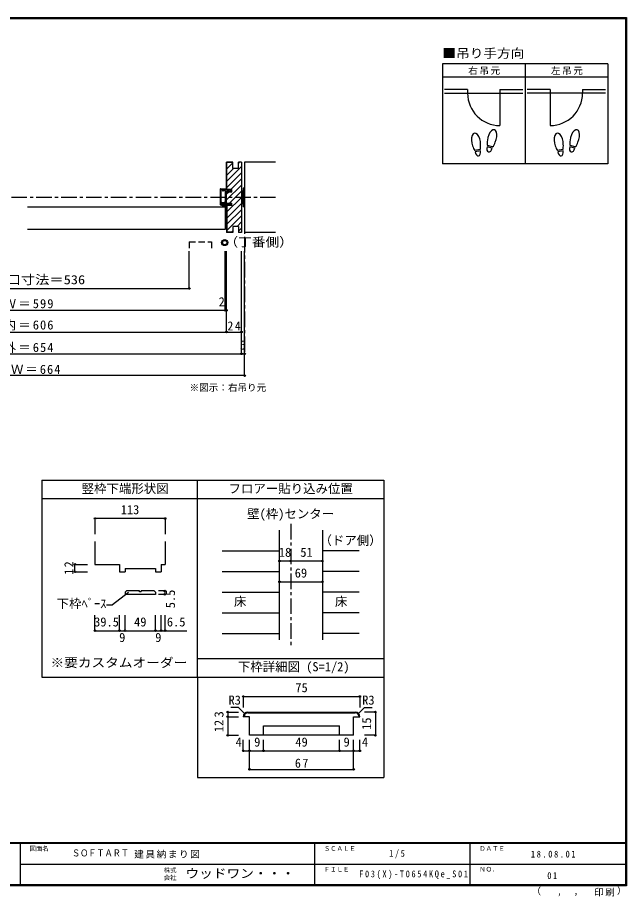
# Model space of a CAD drawing. Units: millimetres at full size, sheet at 1:5, with parts at other scales. Extents: x -973 to 977, y -718 to 696.
# Drawn here: x -3 to 977, y -718 to 696 of the extents above; entities that cross this region are included whole.
import ezdxf
from ezdxf.enums import TextEntityAlignment as Align

# ---------------------------------------------------------------- set-up
doc = ezdxf.new("R2010")
doc.units = ezdxf.units.MM
doc.header["$LTSCALE"] = 5
doc.header["$PDMODE"] = 32
doc.header["$PDSIZE"] = 2.5
doc.linetypes.add('CHAIN1', pattern=[8, 5, -1, 1, -1])
doc.linetypes.add('DASHED2', pattern=[3, 2, -1])
for name, color, linetype in [('0-0_補助線', 7, 'Continuous'), ('0-1_通り芯', 4, 'CHAIN1'), ('0-3_仕上げ', 7, 'Continuous'), ('0-4_枠', 3, 'Continuous'), ('0-6_扉', 6, 'Continuous'), ('0-7_金物', 7, 'Continuous'), ('0-8_戸当', 7, 'Continuous'), ('0-A_文字', 3, 'Continuous'), ('0-B_寸法', 7, 'Continuous'), ('0-C_ハッチ', 4, 'Continuous'), ('1-4_枠', 3, 'Continuous'), ('1-B_寸法', 7, 'Continuous'), ('F-0_補助線', 7, 'Continuous'), ('F-1_枠', 6, 'Continuous'), ('F-A_文字', 7, 'Continuous')]:
    doc.layers.add(name, color=color, linetype=linetype)
doc.styles.add('HGP明朝B', font='')
doc.styles.add('ＭＳ ゴシック', font='')
doc.styles.get('HGP明朝B').set_extended_font_data('HGP明朝B')
doc.styles.get('ＭＳ ゴシック').set_extended_font_data('MS Gothic')

msp = doc.modelspace()

# ---------------------------------------------------------------- linework, layer by layer
at = {"layer": '0-1_通り芯'}
for p, q in [((362.506, 463), (362.506, 155)), ((412.506, 406.5), (-409.2, 406.5)), ((436.653, -118.5), (436.653, -315.007))]:
    msp.add_line(p, q, dxfattribs=at)
at = {"layer": '0-3_仕上げ'}
for p, q in [((412.506, 463), (362.506, 463)), ((362.506, 463), (362.506, 350)), ((412.506, 350), (362.506, 350))]:
    msp.add_line(p, q, dxfattribs=at)
at = {"layer": '0-3_仕上げ', "color": 4}
for p, q in [((326.653, -161.801), (418.653, -161.801)), ((546.653, -161.801), (487.653, -161.801)), ((326.653, -195.103), (418.653, -195.103)), ((546.653, -195.103), (487.653, -195.103)), ((326.653, -228.404), (418.653, -228.404)), ((546.653, -228.404), (487.653, -228.404)), ((326.653, -261.706), (418.653, -261.706)), ((546.653, -261.706), (487.653, -261.706)), ((326.653, -295.007), (418.653, -295.007)), ((546.653, -295.007), (487.653, -295.007))]:
    msp.add_line(p, q, dxfattribs=at)
at = {"layer": '0-4_枠'}
for p, q in [((333.506, 419.479), (333.506, 463)), ((334.006, 419.479), (334.006, 462.5)), ((343.506, 462.5), (334.006, 462.5)), ((357.506, 463), (352.506, 463)), ((352.506, 453), (352.506, 463)), ((357.506, 463), (357.506, 350)), ((342.006, 419.479), (333.506, 419.479)), ((333.506, 415.779), (342.006, 415.779)), ((333.506, 397.179), (333.506, 415.779)), ((342.006, 415.779), (342.006, 419.479)), ((333.506, 397.179), (342.006, 397.179)), ((342.006, 393.479), (342.006, 397.179)), ((333.506, 393.5), (333.506, 350)), ((342.006, 393.479), (333.506, 393.479)), ((334.006, 393.5), (334.006, 350.5)), ((352.506, 360), (352.506, 350)), ((343.506, 350), (333.506, 350)), ((343.506, 350.5), (334.006, 350.5)), ((357.506, 350), (352.506, 350)), ((418.653, -305.007), (418.653, -128.5)), ((487.653, -128.5), (487.653, -305.007)), ((234.771, -146.826), (234.771, -183.786)), ((161.271, -183.786), (161.271, -195.786)), ((161.271, -195.786), (170.271, -195.786)), ((170.271, -190.086), (219.271, -190.086)), ((170.271, -190.086), (170.271, -195.786)), ((219.271, -190.086), (219.271, -195.786)), ((219.271, -195.786), (228.271, -195.786)), ((228.271, -183.786), (228.271, -195.786)), ((228.271, -183.786), (234.771, -183.786))]:
    msp.add_line(p, q, dxfattribs=at)
for points in [[(352.506, 453), (343.506, 453), (343.506, 463), (333.506, 463)], [(352.506, 360), (343.506, 360), (343.506, 350)], [(121.771, -146.826), (121.771, -183.786), (161.271, -183.786)]]:
    msp.add_lwpolyline(points, dxfattribs=at)
at = {"layer": '0-6_扉'}
for p, q in [((331.506, 391), (13.153, 391)), ((331.506, 391), (331.506, 355)), ((331.506, 355), (13.153, 355))]:
    msp.add_line(p, q, dxfattribs=at)
at = {"layer": '0-6_扉', "linetype": 'DASHED2'}
for p, q in [((273.512, 334.908), (273.512, 320)), ((273.512, 334.908), (309.512, 334.908)), ((309.512, 334.908), (309.512, 320))]:
    msp.add_line(p, q, dxfattribs=at)
at = {"layer": '0-7_金物'}
for p, q in [((358.006, 415.5), (357.506, 415.5)), ((358.006, 416.5), (358.006, 396.5)), ((360.006, 416.5), (358.006, 416.5)), ((362.506, 421.5), (360.006, 421.5)), ((360.006, 421.5), (360.006, 391.5)), ((362.506, 421.5), (362.506, 391.5)), ((358.006, 397.5), (357.506, 397.5)), ((360.006, 396.5), (358.006, 396.5)), ((362.506, 391.5), (360.006, 391.5))]:
    msp.add_line(p, q, dxfattribs=at)
for radius in [5, 3.5]:
    msp.add_circle((330.555, 333.957), radius, dxfattribs=at)
at = {"layer": '0-8_戸当', "color": 2}
for p, q in [((721.239, 580.308), (684.139, 580.308)), ((721.239, 580.308), (721.239, 574.008)), ((773.039, 580.308), (810.139, 580.308)), ((773.039, 580.308), (773.039, 522.208)), ((854.239, 580.308), (817.139, 580.308)), ((854.239, 580.308), (854.239, 522.208)), ((906.039, 580.308), (943.139, 580.308)), ((906.039, 580.308), (906.039, 574.008)), ((684.139, 574.008), (810.139, 574.008)), ((943.139, 574.008), (817.139, 574.008))]:
    msp.add_line(p, q, dxfattribs=at)
at = {"layer": '0-8_戸当', "color": 3}
for p, q in [((741.457, 483.378), (732.811, 481.853)), ((741.822, 481.31), (733.175, 479.785)), ((760.924, 485.706), (752.444, 487.978)), ((761.468, 487.735), (752.987, 490.007)), ((874.457, 483.378), (865.811, 481.853)), ((874.822, 481.31), (866.175, 479.785)), ((893.924, 485.706), (885.444, 487.978)), ((894.468, 487.735), (885.987, 490.007))]:
    msp.add_line(p, q, dxfattribs=at)
at = {"layer": '0-8_戸当'}
for p, q in [((323.506, 419.629), (323.506, 395.129)), ((324.506, 420.629), (333.206, 420.629)), ((325.006, 396.129), (325.006, 419.129)), ((325.006, 419.129), (327.106, 419.129)), ((327.106, 419.129), (327.106, 417.129)), ((327.106, 417.129), (328.306, 417.129)), ((328.306, 419.129), (331.006, 419.129)), ((328.306, 417.129), (328.306, 419.129)), ((330.62, 419.116), (328.902, 418.643)), ((330.172, 417.828), (329.311, 417.515)), ((331.006, 418.879), (331.006, 419.129)), ((331.006, 418.829), (331.006, 418.579)), ((333.506, 418.579), (331.006, 418.579)), ((331.506, 417.379), (331.006, 417.379)), ((333.405, 420.104), (331.505, 418.654)), ((332.006, 398.629), (332.006, 416.879)), ((333.506, 418.329), (333.506, 418.579)), ((333.506, 418.329), (338.006, 418.329)), ((333.506, 396.129), (333.506, 416.829)), ((338.006, 416.829), (333.506, 416.829)), ((341.006, 417.579), (338.006, 419.479)), ((338.006, 418.329), (338.006, 419.479)), ((338.006, 416.079), (341.006, 417.579)), ((338.006, 416.079), (338.006, 416.829)), ((325.006, 396.129), (329.006, 396.129)), ((327.989, 396.284), (325.498, 397.061)), ((328.538, 397.579), (325.915, 398.397)), ((329.006, 396.179), (329.006, 396.129)), ((331.506, 398.129), (329.546, 398.129)), ((331.006, 395.329), (329.803, 396.581)), ((324.006, 394.629), (331.006, 394.629)), ((330.201, 391.519), (324.006, 394.629)), ((330.515, 392.145), (325.567, 394.629)), ((331.006, 394.629), (331.006, 395.329)), ((332.106, 393.129), (332.106, 395.629)), ((332.806, 394.629), (338.006, 394.629)), ((332.806, 393.129), (332.806, 394.629)), ((338.006, 394.629), (338.006, 393.479))]:
    msp.add_line(p, q, dxfattribs=at)
for points in [[(332.806, 394.629), (332.806, 395.629), (332.006, 395.629), (332.006, 396.729), (329.669, 396.729)], [(338.006, 396.879), (338.006, 396.129), (333.506, 396.129)], [(338.006, 396.879), (341.006, 395.379), (338.006, 393.479)]]:
    msp.add_lwpolyline(points, dxfattribs=at)
at = {"layer": '0-8_戸当', "color": 2}
for centre, start, end in [((773.039, 574.008), 180, 270), ((854.239, 574.008), 270, 0)]:
    msp.add_arc(centre, 51.8, start, end, dxfattribs=at)
at = {"layer": '0-8_戸当'}
for centre, radius, start, end in [((324.506, 419.629), 1, 90, 180), ((329.106, 418.079), 0.6, 106.79003, 180), ((329.106, 418.079), 0.6, 180, 293.33765), ((331.006, 418.379), 1, 213.47738, 270), ((330.706, 418.829), 0.3, 0, 106.79003), ((331.306, 418.879), 0.3, 180, 311.34778), ((331.506, 416.879), 0.5, 0, 90), ((333.206, 420.329), 0.3, 311.34778, 90), ((325.706, 397.729), 0.7, 72.67017, 252.67017), ((328.346, 397.429), 1.2, 252.67017, 311.40962), ((329.546, 396.929), 1.2, 90, 147.21126), ((329.506, 396.179), 0.5, 53.61521, 180), ((329.669, 395.929), 0.8, 90, 131.40962), ((331.506, 398.629), 0.5, 270, 0), ((324.006, 395.129), 0.5, 180, 270), ((331.006, 393.129), 1.8, 243.42485, 360), ((331.006, 393.129), 1.1, 243.42485, 360)]:
    msp.add_arc(centre, radius, start, end, dxfattribs=at)
at = {"layer": '0-8_戸当', "color": 3}
for centre, major_axis, ratio, start_param, end_param in [((734.795, 495.877), (-2.445, 13.867), 0.5, 4.34059143, 8.22577918), ((760.713, 501.878), (3.644, 13.601), 0.5, 4.34059143, 8.22577918), ((867.795, 495.877), (-2.445, 13.867), 0.5, 4.34059143, 8.22577918), ((893.713, 501.878), (3.644, 13.601), 0.5, 4.34059143, 8.22577918), ((760.609, 501.489), (4.416, 16.48), 0.4, 1.85063327, 2.44287679), ((760.609, 501.489), (4.416, 16.48), 0.4, 3.84030852, 4.43255203), ((893.609, 501.489), (4.416, 16.48), 0.4, 1.85063327, 2.44287679), ((893.609, 501.489), (4.416, 16.48), 0.4, 3.84030852, 4.43255203), ((734.865, 495.481), (-2.963, 16.802), 0.4, 1.85063327, 2.44287679), ((737.498, 480.548), (-1.27, 7.205), 0.6, 1.57079633, 4.71238898), ((734.865, 495.481), (-2.963, 16.802), 0.4, 3.84030852, 4.43255203), ((756.684, 486.842), (1.894, 7.067), 0.6, 1.57079633, 4.71238898), ((867.865, 495.481), (-2.963, 16.802), 0.4, 1.85063327, 2.44287679), ((870.498, 480.548), (-1.27, 7.205), 0.6, 1.57079633, 4.71238898), ((867.865, 495.481), (-2.963, 16.802), 0.4, 3.84030852, 4.43255203), ((889.684, 486.842), (1.894, 7.067), 0.6, 1.57079633, 4.71238898)]:
    msp.add_ellipse(centre, major_axis=major_axis, ratio=ratio, start_param=start_param, end_param=end_param, dxfattribs=at)
at = {"layer": '0-A_文字'}
for p, q in [((680.639, 621.667), (680.639, 460.667)), ((946.639, 621.667), (680.639, 621.667)), ((813.639, 621.667), (813.639, 460.667)), ((680.639, 600.667), (946.639, 600.667)), ((36.653, -48.5), (36.653, -365.007)), ((286.653, -117.492), (286.653, -48.5)), ((586.653, -48.5), (586.653, -526.5)), ((286.653, -78.5), (36.653, -78.5)), ((586.653, -78.5), (286.653, -78.5)), ((286.653, -365.007), (286.653, -117.492)), ((286.653, -335.007), (586.653, -335.007)), ((36.653, -365.007), (286.653, -365.007)), ((286.653, -365.007), (286.653, -526.5)), ((286.653, -365.007), (586.653, -365.007)), ((286.653, -526.5), (586.653, -526.5))]:
    msp.add_line(p, q, dxfattribs=at)
at = {"layer": '0-A_文字', "color": 7}
for p, q in [((175.926, -229.195), (150.126, -248.545)), ((170.271, -228.612), (172.392, -226.491)), ((170.271, -228.612), (170.271, -231.991)), ((219.271, -231.991), (170.271, -231.991)), ((193.271, -226.491), (172.392, -226.491)), ((196.271, -227.991), (196.271, -226.491)), ((217.15, -226.491), (196.271, -226.491)), ((217.15, -226.491), (219.271, -228.612)), ((219.271, -228.612), (219.271, -231.991)), ((140.281, -248.545), (150.126, -248.545))]:
    msp.add_line(p, q, dxfattribs=at)
at = {"layer": '0-A_文字'}
for points in [[(946.639, 621.667), (946.639, 460.667), (680.639, 460.667)], [(36.653, -48.5), (286.653, -48.5), (586.653, -48.5)]]:
    msp.add_lwpolyline(points, dxfattribs=at)
at = {"layer": '0-A_文字', "color": 7}
msp.add_lwpolyline([(196.271, -227.991), (193.271, -227.991), (193.271, -226.491)], dxfattribs=at)
at = {"layer": '0-B_寸法', "color": 4}
for p, q in [((273.512, 260), (273.512, 320)), ((331.506, 225), (331.506, 320)), ((333.506, 190), (333.506, 320)), ((357.506, 155), (357.506, 320)), ((362.506, 120), (362.506, 320)), ((-320.2, 260), (273.512, 260)), ((-330.2, 225), (333.506, 225)), ((-354.2, 190), (357.506, 190)), ((-359.2, 155), (362.506, 155)), ((362.506, 120), (-359.2, 120)), ((234.771, -109.894), (234.771, -134.894)), ((487.653, -178.452), (418.653, -178.452)), ((89.713, -195.786), (89.713, -183.786)), ((89.713, -183.786), (109.713, -183.786)), ((89.713, -195.786), (109.713, -195.786)), ((418.653, -211.753), (487.653, -211.753)), ((234.024, -226.491), (224.024, -226.491)), ((234.024, -231.991), (224.024, -231.991)), ((234.024, -226.491), (234.024, -231.991)), ((121.771, -290.48), (121.771, -265.48)), ((161.271, -290.48), (161.271, -265.48)), ((170.271, -290.48), (170.271, -265.48)), ((219.271, -290.48), (219.271, -265.48)), ((228.271, -290.48), (228.271, -265.48)), ((234.771, -290.48), (234.771, -265.48)), ((121.771, -290.48), (269.531, -290.48))]:
    msp.add_line(p, q, dxfattribs=at)
msp.add_lwpolyline([(234.771, -109.894), (121.771, -109.894), (121.771, -134.894)], dxfattribs=at)
at = {"layer": '0-B_寸法'}
for p in [(273.512, 260), (331.506, 225), (333.506, 225), (333.506, 190), (357.506, 190), (357.506, 155), (362.506, 155), (362.506, 120), (121.771, -109.894), (234.771, -109.894), (89.713, -183.786), (418.653, -178.452), (436.653, -178.452), (487.653, -178.452), (89.713, -195.786), (418.653, -211.753), (487.653, -211.753), (234.024, -226.491), (234.024, -231.991), (121.771, -290.48), (161.271, -290.48), (170.271, -290.48), (219.271, -290.48), (228.271, -290.48), (234.771, -290.48)]:
    msp.add_point(p, dxfattribs=at)
at = {"layer": '0-C_ハッチ'}
for p, q in [((334.006, 462.333), (334.173, 462.5)), ((334.006, 452.434), (343.506, 461.934)), ((334.006, 432.635), (357.506, 456.135)), ((334.006, 442.534), (344.472, 453)), ((352.506, 461.034), (354.472, 463)), ((334.006, 422.735), (357.506, 446.235)), ((333.506, 402.436), (357.506, 426.436)), ((340.322, 419.151), (357.506, 436.336)), ((333.506, 412.336), (336.95, 415.779)), ((338.17, 397.2), (357.506, 416.537)), ((334.006, 383.137), (357.506, 406.637)), ((334.006, 373.238), (357.506, 396.738)), ((334.006, 363.338), (357.506, 386.838)), ((334.006, 353.439), (357.506, 376.939)), ((350.467, 360), (357.506, 367.039)), ((352.506, 352.14), (357.506, 357.14)), ((340.967, 350.5), (343.506, 353.039))]:
    msp.add_line(p, q, dxfattribs=at)
at = {"layer": '1-4_枠'}
for p, q in [((367.915, -421.188), (540.415, -421.188)), ((367.915, -422.438), (540.415, -422.438)), ((370.415, -428.688), (360.415, -428.688)), ((370.415, -458.688), (370.415, -428.688)), ((537.915, -428.688), (547.915, -428.688)), ((537.915, -458.688), (537.915, -428.688)), ((515.415, -458.688), (515.415, -443.688)), ((537.915, -458.688), (370.415, -458.688))]:
    msp.add_line(p, q, dxfattribs=at)
msp.add_lwpolyline([(392.915, -458.688), (392.915, -443.688), (515.415, -443.688)], dxfattribs=at)
for centre, radius, start, end in [((367.915, -428.688), 7.5, 90, 180), ((367.915, -428.688), 6.25, 90, 180), ((540.415, -428.688), 7.5, 0, 90), ((540.415, -428.688), 6.25, 0, 90)]:
    msp.add_arc(centre, radius, start, end, dxfattribs=at)
at = {"layer": '1-B_寸法', "color": 4}
for p, q in [((360.415, -396.188), (360.415, -413.688)), ((360.415, -396.188), (547.915, -396.188)), ((547.915, -396.188), (547.915, -413.688)), ((335.415, -421.188), (352.915, -421.188)), ((352.915, -413.688), (340.415, -413.688)), ((362.612, -423.385), (352.915, -413.688)), ((545.719, -423.385), (555.415, -413.688)), ((572.915, -421.188), (555.202, -421.188)), ((555.415, -413.688), (567.915, -413.688)), ((572.915, -421.188), (572.915, -458.688)), ((335.415, -428.688), (352.915, -428.688)), ((360.415, -483.688), (360.415, -466.188)), ((370.415, -483.688), (370.415, -466.188)), ((392.915, -483.688), (392.915, -466.188)), ((515.415, -483.688), (515.415, -466.188)), ((537.915, -483.688), (537.915, -466.188)), ((547.915, -483.688), (547.915, -466.188)), ((572.915, -458.688), (555.202, -458.688)), ((360.415, -483.688), (547.915, -483.688)), ((370.415, -513.501), (370.415, -485.055)), ((537.915, -513.501), (537.915, -485.055)), ((370.415, -513.501), (537.915, -513.501))]:
    msp.add_line(p, q, dxfattribs=at)
msp.add_lwpolyline([(335.415, -421.188), (335.415, -458.688), (352.915, -458.688)], dxfattribs=at)
at = {"layer": '1-B_寸法'}
for p in [(360.415, -396.188), (547.915, -396.188), (335.415, -421.188), (572.915, -421.188), (335.415, -428.688), (335.415, -458.688), (572.915, -458.688), (360.415, -483.688), (370.415, -483.688), (392.915, -483.688), (515.415, -483.688), (537.915, -483.688), (547.915, -483.688), (370.415, -513.501), (537.915, -513.501)]:
    msp.add_point(p, dxfattribs=at)
at = {"layer": 'F-1_枠'}
for p, q in [((-973.347, 695.833), (976.653, 695.833)), ((-973.347, 695), (976.653, 695)), ((-973.347, 694.167), (976.653, 694.167)), ((974.986, 695.833), (974.986, -700.833)), ((975.82, 695.833), (975.82, -700.833)), ((976.653, 695.833), (976.653, -700.833)), ((976.653, -631.667), (-973.347, -631.667)), ((976.653, -632.5), (-973.347, -632.5)), ((1.653, -632.5), (1.653, -699.167)), ((474.986, -632.5), (474.986, -699.167)), ((724.986, -632.5), (724.986, -699.167)), ((1.653, -665.833), (974.986, -665.834)), ((976.653, -699.167), (-973.347, -699.167)), ((976.653, -700), (-973.347, -700)), ((976.653, -700.833), (-973.347, -700.833))]:
    msp.add_line(p, q, dxfattribs=at)

# ---------------------------------------------------------------- texts
at = {"layer": '0-0_補助線', "style": 'ＭＳ ゴシック', "width": 1.1}
msp.add_text('※要カスタムオーダー', height=14.66, dxfattribs=at).set_placement((50.333, -353.459), align=Align.BOTTOM_LEFT)
at = {"layer": '0-A_文字', "color": 7, "style": 'ＭＳ ゴシック', "width": 1.1}
for s, p in [('■吊り手方向', (680.639, 626.667)), ('（丁番側）', (330.188, 323.105))]:
    msp.add_text(s, height=14.66, dxfattribs=at).set_placement(p, align=Align.BOTTOM_LEFT)
at = {"layer": '0-A_文字', "color": 7, "style": 'ＭＳ ゴシック'}
for s, height, p in [('※図示：右吊り元', 11, (274.044, 91.751)), ('竪枠下端形状図', 14.66, (100.367, -73.5)), ('フロアー貼り込み位置', 14.66, (336.653, -73.5)), ('壁(枠)センター', 14.66, (366.653, -114.091)), ('（ドア側）', 14.66, (482.944, -156.835)), ('下枠ﾍﾞｰｽ', 14.66, (60.281, -258.545)), ('床', 14.66, (345.403, -255.055)), ('床', 14.66, (507.903, -255.055)), ('下枠詳細図 (S=1/2)', 14.66, (351.653, -360.007))]:
    msp.add_text(s, height=height, dxfattribs=at).set_placement(p, align=Align.BOTTOM_LEFT)
at = {"layer": '0-A_文字', "color": 7, "char_height": 11, "attachment_point": 7, "style": 'ＭＳ ゴシック'}
for s, insert in [('\\T1.17;右吊元', (722.139, 603.667)), ('\\T1.17;左吊元', (855.139, 603.667))]:
    msp.add_mtext(s, dxfattribs=dict(at, insert=insert))
at = {"layer": '0-B_寸法', "style": 'ＭＳ ゴシック', "width": 1.15}
msp.add_text('有効開口寸法＝536', height=14.66, dxfattribs=at).set_placement((-89.347, 262.5), align=Align.BOTTOM_LEFT)
at = {"layer": '0-B_寸法', "style": 'ＭＳ ゴシック'}
for s, p in [('2', (320.756, 227)), ('5', (355.006, 157.5)), ('113', (163.271, -107.394)), ('18', (417.653, -175.952)), ('51', (452.153, -175.952)), ('69', (443.153, -209.253)), ('39.5', (120.521, -287.98)), ('49', (184.771, -287.98)), ('6.5', (237.499, -287.98)), ('9', (160.771, -312.98)), ('9', (218.771, -312.98))]:
    msp.add_text(s, height=14.66, dxfattribs=at).set_placement(p, align=Align.BOTTOM_LEFT)
msp.add_text('5.5', height=14.66, rotation=90, dxfattribs=at).set_placement((255.013, -254.289), align=Align.BOTTOM_LEFT)
at = {"layer": '0-B_寸法', "char_height": 14.66, "attachment_point": 7, "style": 'ＭＳ ゴシック'}
for s, insert in [('\\T1.17;ＤＷ＝599', (-48.347, 228.153)), ('\\T1.17;枠内＝606', (-48.347, 192.5)), ('\\T1.27;\\W0.95;24', (334.881, 192.5)), ('\\T1.17;枠外＝654', (-48.347, 156.306)), ('\\T1.16;ＲＯＷ＝664', (-59.597, 122.5))]:
    msp.add_mtext(s, dxfattribs=dict(at, insert=insert))
at = {"layer": '0-B_寸法', "insert": (87.213, -200.411), "char_height": 14.66, "attachment_point": 7, "rotation": 90, "style": 'ＭＳ ゴシック'}
msp.add_mtext('\\T1.27;\\W0.95;12', dxfattribs=at)
at = {"layer": '1-B_寸法', "style": 'ＭＳ ゴシック'}
for s, p in [('75', (444.165, -393.688)), ('R3', (336.665, -413.688)), ('R3', (551.665, -413.688)), ('4', (348.128, -481.188)), ('9', (377.915, -481.188)), ('49', (444.165, -481.188)), ('9', (521.665, -481.188)), ('4', (551.103, -481.188))]:
    msp.add_text(s, height=14.66, dxfattribs=at).set_placement(p, align=Align.BOTTOM_LEFT)
for s, p in [('3', (332.915, -429.938)), ('12', (332.915, -453.688)), ('15', (570.415, -449.938))]:
    msp.add_text(s, height=14.66, rotation=90, dxfattribs=at).set_placement(p, align=Align.BOTTOM_LEFT)
at = {"layer": '1-B_寸法', "insert": (443.54, -511.001), "char_height": 14.66, "attachment_point": 7, "style": 'ＭＳ ゴシック'}
msp.add_mtext('\\T1.27;\\W0.95;67', dxfattribs=at)
at = {"layer": 'F-0_補助線', "style": 'HGP明朝B', "width": 0.85}
msp.add_text('ＳＯＦＴＡＲＴ', height=11, dxfattribs=at).set_placement((84.986, -656.798), align=Align.BOTTOM_LEFT)
at = {"layer": 'F-0_補助線', "insert": (185.035, -656.798), "char_height": 11, "attachment_point": 7, "style": 'ＭＳ ゴシック'}
msp.add_mtext('\\T1.17;建具納まり図', dxfattribs=at)
at = {"layer": 'F-A_文字', "style": 'ＭＳ ゴシック'}
for s, height, p in [('図面名', 7.331, (16.653, -646.667)), ('ＳＣＡＬＥ', 7.331, (489.986, -646.667)), ('ＤＡＴＥ', 7.331, (739.986, -646.667)), ('株式', 7.331, (232.486, -681.5)), ('ＦＩＬＥ', 7.331, (489.986, -680)), ('ＮＯ．', 7.331, (739.986, -680.001)), ('会社', 7.331, (232.486, -693.5)), ('（', 11, (823.992, -718.052)), ('）', 11, (961.387, -717.355)), (',', 11, (865.199, -718.052)), (',', 11, (891.686, -717.588))]:
    msp.add_text(s, height=height, dxfattribs=at).set_placement(p, align=Align.BOTTOM_LEFT)
at = {"layer": 'F-A_文字', "style": 'ＭＳ ゴシック', "width": 1.1}
msp.add_text('ウッドワン・・・', height=14.66, dxfattribs=at).set_placement((267.486, -692.5), align=Align.BOTTOM_LEFT)
at = {"layer": 'F-A_文字', "char_height": 11, "attachment_point": 7, "style": 'ＭＳ ゴシック'}
for s, insert in [('\\T1.38;\\W0.9;1/5', (594.986, -656.667)), ('\\T1.39;\\W0.85;18.08.01', (823.111, -655.417)), ('\\T1.4;\\W0.85;F03(X)-T0654KQe_S01', (546.861, -690.001)), ('\\T1.36;\\W0.9;01', (849.361, -690.001)), ('\\T1.17;印刷', (924.678, -717.82))]:
    msp.add_mtext(s, dxfattribs=dict(at, insert=insert))

doc.saveas('drawing.dxf')
